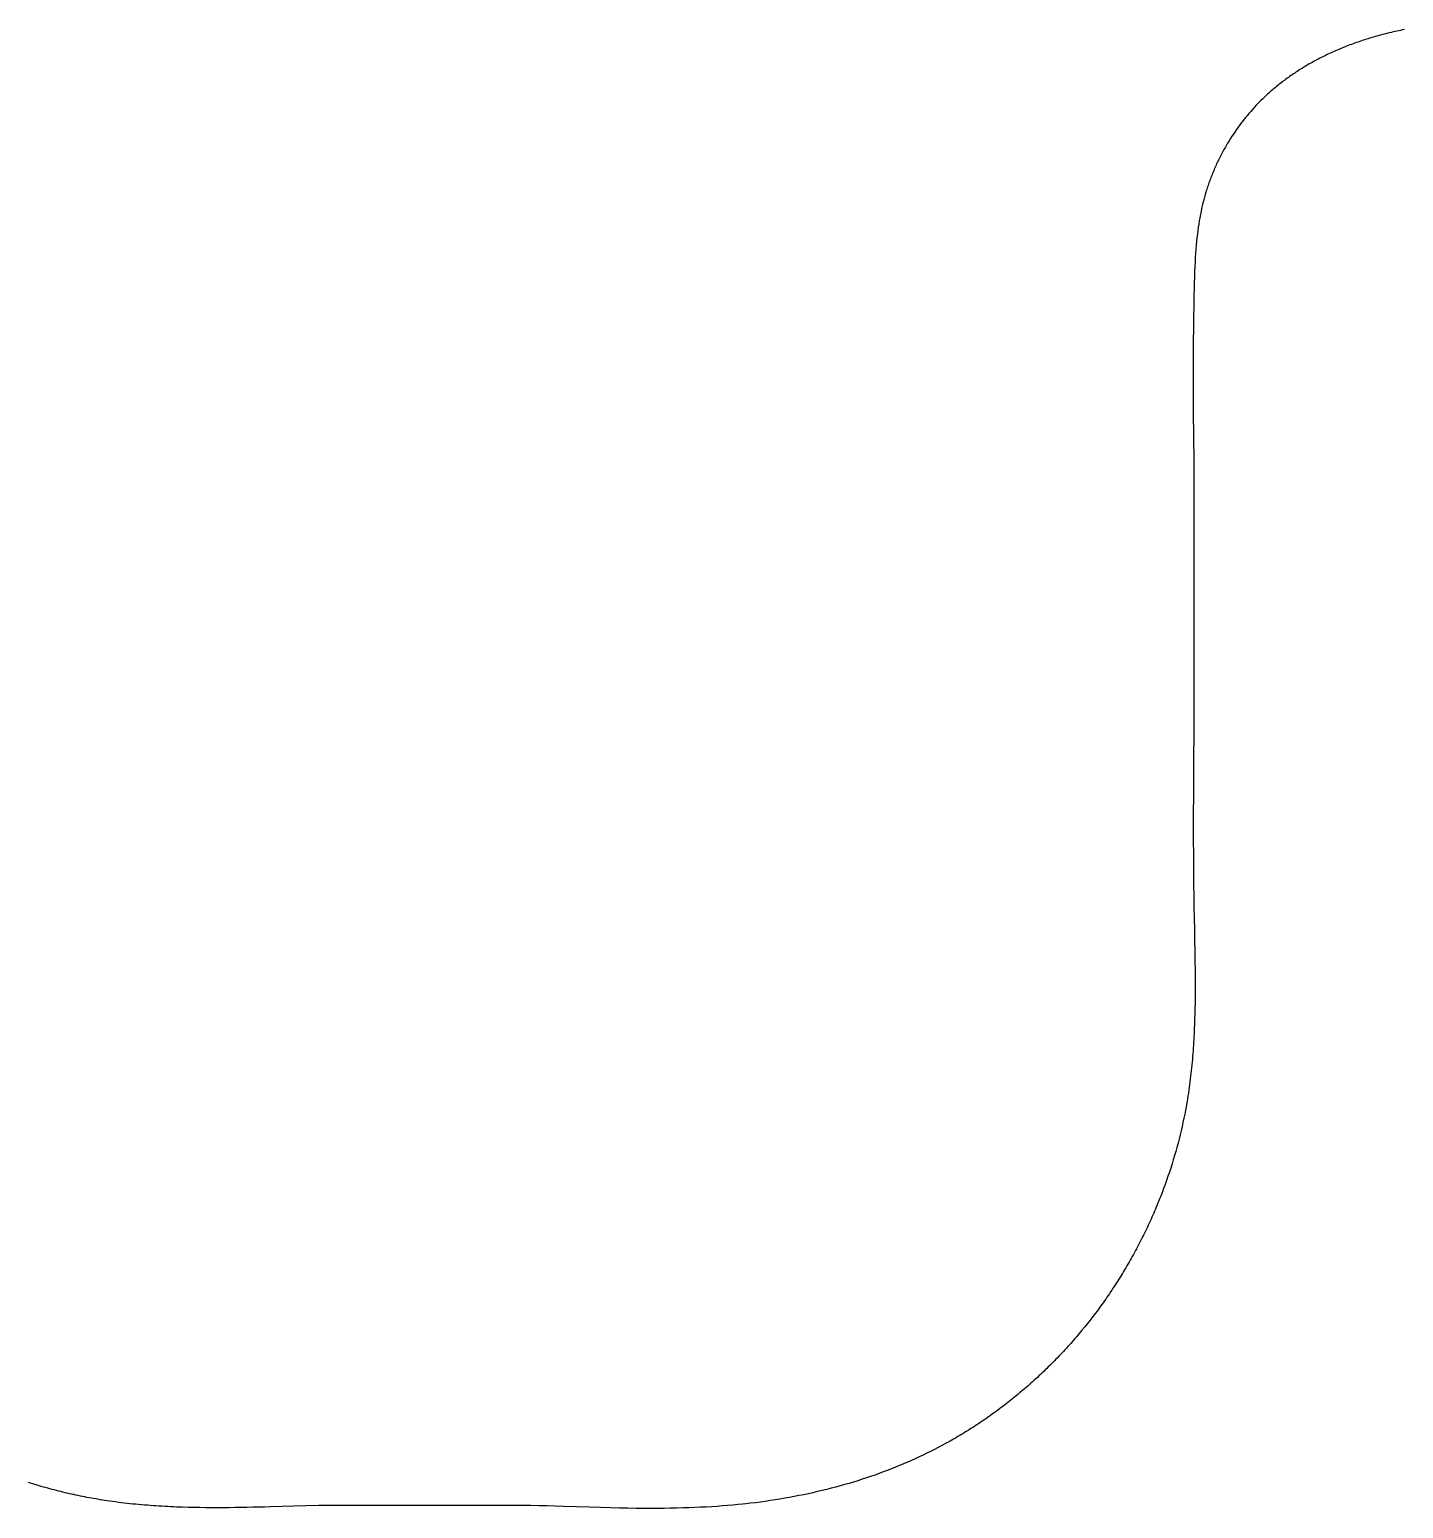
# Model space of a CAD drawing. Header units: millimetres. Extents: x -9 to 276, y -90 to 14.
# Drawn here: x 256.003 to 258.833, y 10.938 to 13.984 of the extents above; entities that cross this region are included whole.
import ezdxf

# ---------------------------------------------------------------- set-up
doc = ezdxf.new("R2010")
doc.units = ezdxf.units.MM
doc.layers.add('BLACK', color=7, linetype='CONTINUOUS')

msp = doc.modelspace()

# ---------------------------------------------------------------- linework, layer by layer
at = {"layer": 'BLACK', "linetype": 'Continuous'}
for p, q in [((258.834891, 13.984102), (258.831013, 13.983323)), ((258.725971, 13.953605), (258.722611, 13.952346)), ((258.729339, 13.954845), (258.725971, 13.953605)), ((258.732736, 13.956075), (258.729339, 13.954845)), ((258.736141, 13.957286), (258.732736, 13.956075)), ((258.739574, 13.958486), (258.736141, 13.957286)), ((258.743016, 13.959667), (258.739574, 13.958486)), ((258.746486, 13.960837), (258.743016, 13.959667)), ((258.749964, 13.961988), (258.746486, 13.960837)), ((258.753471, 13.963127), (258.749964, 13.961988)), ((258.756985, 13.964247), (258.753471, 13.963127)), ((258.760528, 13.965356), (258.756985, 13.964247)), ((258.764078, 13.966446), (258.760528, 13.965356)), ((258.767657, 13.967523), (258.764078, 13.966446)), ((258.771242, 13.968581), (258.767657, 13.967523)), ((258.774856, 13.969627), (258.771242, 13.968581)), ((258.778477, 13.970654), (258.774856, 13.969627)), ((258.782126, 13.971667), (258.778477, 13.970654)), ((258.785781, 13.972662), (258.782126, 13.971667)), ((258.789465, 13.973643), (258.785781, 13.972662)), ((258.793154, 13.974606), (258.789465, 13.973643)), ((258.796872, 13.975554), (258.793154, 13.974606)), ((258.800595, 13.976484), (258.796872, 13.975554)), ((258.804346, 13.977399), (258.800595, 13.976484)), ((258.808102, 13.978295), (258.804346, 13.977399)), ((258.811886, 13.979177), (258.808102, 13.978295)), ((258.815675, 13.980039), (258.811886, 13.979177)), ((258.819491, 13.980887), (258.815675, 13.980039)), ((258.823312, 13.981715), (258.819491, 13.980887)), ((258.82716, 13.982529), (258.823312, 13.981715)), ((258.831013, 13.983323), (258.82716, 13.982529)), ((258.656495, 13.922738), (258.65355, 13.921179)), ((258.659451, 13.92428), (258.656495, 13.922738)), ((258.662435, 13.925813), (258.659451, 13.92428)), ((258.665428, 13.927328), (258.662435, 13.925813)), ((258.66845, 13.928835), (258.665428, 13.927328)), ((258.671481, 13.930325), (258.66845, 13.928835)), ((258.67454, 13.931805), (258.671481, 13.930325)), ((258.677609, 13.933269), (258.67454, 13.931805)), ((258.680705, 13.934723), (258.677609, 13.933269)), ((258.683812, 13.936159), (258.680705, 13.934723)), ((258.686946, 13.937586), (258.683812, 13.936159)), ((258.690091, 13.938996), (258.686946, 13.937586)), ((258.693263, 13.940395), (258.690091, 13.938996)), ((258.696445, 13.941778), (258.693263, 13.940395)), ((258.699655, 13.94315), (258.696445, 13.941778)), ((258.702874, 13.944504), (258.699655, 13.94315)), ((258.706121, 13.945849), (258.702874, 13.944504)), ((258.709378, 13.947175), (258.706121, 13.945849)), ((258.712663, 13.948491), (258.709378, 13.947175)), ((258.715957, 13.949789), (258.712663, 13.948491)), ((258.71928, 13.951077), (258.715957, 13.949789)), ((258.722611, 13.952346), (258.71928, 13.951077)), ((258.606411, 13.892817), (258.603802, 13.891037)), ((258.609032, 13.89458), (258.606411, 13.892817)), ((258.611679, 13.896336), (258.609032, 13.89458)), ((258.614337, 13.898075), (258.611679, 13.896336)), ((258.61702, 13.899807), (258.614337, 13.898075)), ((258.619715, 13.901523), (258.61702, 13.899807)), ((258.622435, 13.903231), (258.619715, 13.901523)), ((258.625167, 13.904922), (258.622435, 13.903231)), ((258.627925, 13.906606), (258.625167, 13.904922)), ((258.630694, 13.908273), (258.627925, 13.906606)), ((258.633489, 13.909932), (258.630694, 13.908273)), ((258.636296, 13.911574), (258.633489, 13.909932)), ((258.639128, 13.913209), (258.636296, 13.911574)), ((258.641972, 13.914826), (258.639128, 13.913209)), ((258.644842, 13.916436), (258.641972, 13.914826)), ((258.647723, 13.918028), (258.644842, 13.916436)), ((258.650631, 13.919612), (258.647723, 13.918028)), ((258.65355, 13.921179), (258.650631, 13.919612)), ((258.566895, 13.862987), (258.564576, 13.861023)), ((258.569227, 13.864935), (258.566895, 13.862987)), ((258.571582, 13.866876), (258.569227, 13.864935)), ((258.57395, 13.868801), (258.571582, 13.866876)), ((258.576341, 13.87072), (258.57395, 13.868801)), ((258.578744, 13.872622), (258.576341, 13.87072)), ((258.581171, 13.874518), (258.578744, 13.872622)), ((258.583611, 13.876398), (258.581171, 13.874518)), ((258.586074, 13.87827), (258.583611, 13.876398)), ((258.588549, 13.880127), (258.586074, 13.87827)), ((258.591049, 13.881977), (258.588549, 13.880127)), ((258.59356, 13.88381), (258.591049, 13.881977)), ((258.596096, 13.885637), (258.59356, 13.88381)), ((258.598644, 13.887447), (258.596096, 13.885637)), ((258.601217, 13.88925), (258.598644, 13.887447)), ((258.603802, 13.891037), (258.601217, 13.88925)), ((258.533986, 13.832387), (258.531934, 13.83026)), ((258.53606, 13.834507), (258.533986, 13.832387)), ((258.538147, 13.836611), (258.53606, 13.834507)), ((258.540256, 13.838709), (258.538147, 13.836611)), ((258.542377, 13.840791), (258.540256, 13.838709)), ((258.544521, 13.842867), (258.542377, 13.840791)), ((258.546677, 13.844927), (258.544521, 13.842867)), ((258.548855, 13.84698), (258.546677, 13.844927)), ((258.551046, 13.849018), (258.548855, 13.84698)), ((258.553259, 13.851049), (258.551046, 13.849018)), ((258.555485, 13.853065), (258.553259, 13.851049)), ((258.557734, 13.855073), (258.555485, 13.853065)), ((258.559995, 13.857066), (258.557734, 13.855073)), ((258.562279, 13.859053), (258.559995, 13.857066)), ((258.564576, 13.861023), (258.562279, 13.859053)), ((258.507096, 13.802004), (258.503373, 13.797321)), ((258.510871, 13.806624), (258.507096, 13.802004)), ((258.514697, 13.811179), (258.510871, 13.806624)), ((258.51857, 13.815667), (258.514697, 13.811179)), ((258.522491, 13.820088), (258.51857, 13.815667)), ((258.526456, 13.824439), (258.522491, 13.820088)), ((258.529894, 13.828118), (258.526456, 13.824439)), ((258.531934, 13.83026), (258.529894, 13.828118)), ((258.485589, 13.773025), (258.482211, 13.768002)), ((258.489029, 13.777995), (258.485589, 13.773025)), ((258.492529, 13.782912), (258.489029, 13.777995)), ((258.496087, 13.787774), (258.492529, 13.782912)), ((258.499702, 13.792577), (258.496087, 13.787774)), ((258.503373, 13.797321), (258.499702, 13.792577)), ((258.466292, 13.742187), (258.464794, 13.739548)), ((258.467808, 13.744817), (258.466292, 13.742187)), ((258.469341, 13.747437), (258.467808, 13.744817)), ((258.470891, 13.750046), (258.469341, 13.747437)), ((258.472459, 13.752645), (258.470891, 13.750046)), ((258.474043, 13.755233), (258.472459, 13.752645)), ((258.475644, 13.75781), (258.474043, 13.755233)), ((258.478895, 13.76293), (258.475644, 13.75781)), ((258.482211, 13.768002), (258.478895, 13.76293)), ((258.449508, 13.709953), (258.448231, 13.70722)), ((258.450805, 13.712681), (258.449508, 13.709953)), ((258.45212, 13.715402), (258.450805, 13.712681)), ((258.453454, 13.718117), (258.45212, 13.715402)), ((258.454807, 13.720823), (258.453454, 13.718117)), ((258.456179, 13.723523), (258.454807, 13.720823)), ((258.457569, 13.726214), (258.456179, 13.723523)), ((258.458978, 13.728899), (258.457569, 13.726214)), ((258.460405, 13.731574), (258.458978, 13.728899)), ((258.46185, 13.734241), (258.460405, 13.731574)), ((258.463313, 13.736899), (258.46185, 13.734241)), ((258.464794, 13.739548), (258.463313, 13.736899)), ((258.436537, 13.679594), (258.435477, 13.676808)), ((258.437616, 13.682374), (258.436537, 13.679594)), ((258.438717, 13.685154), (258.437616, 13.682374)), ((258.439836, 13.687927), (258.438717, 13.685154)), ((258.440977, 13.690699), (258.439836, 13.687927)), ((258.442136, 13.693463), (258.440977, 13.690699)), ((258.443316, 13.696226), (258.442136, 13.693463)), ((258.444515, 13.698981), (258.443316, 13.696226)), ((258.445735, 13.701734), (258.444515, 13.698981)), ((258.446973, 13.704479), (258.445735, 13.701734)), ((258.448231, 13.70722), (258.446973, 13.704479)), ((258.426008, 13.648837), (258.424654, 13.644245)), ((258.426862, 13.651642), (258.426008, 13.648837)), ((258.427736, 13.654442), (258.426862, 13.651642)), ((258.428632, 13.657246), (258.427736, 13.654442)), ((258.429548, 13.660044), (258.428632, 13.657246)), ((258.430485, 13.662845), (258.429548, 13.660044)), ((258.431442, 13.66564), (258.430485, 13.662845)), ((258.432421, 13.668437), (258.431442, 13.66564)), ((258.433419, 13.671229), (258.432421, 13.668437)), ((258.434438, 13.674021), (258.433419, 13.671229)), ((258.435477, 13.676808), (258.434438, 13.674021)), ((258.418689, 13.621267), (258.41734, 13.615275)), ((258.420094, 13.627154), (258.418689, 13.621267)), ((258.421557, 13.632943), (258.420094, 13.627154)), ((258.423077, 13.638638), (258.421557, 13.632943)), ((258.424654, 13.644245), (258.423077, 13.638638)), ((258.412507, 13.590129), (258.411438, 13.583507)), ((258.413632, 13.596608), (258.412507, 13.590129)), ((258.414812, 13.602953), (258.413632, 13.596608)), ((258.416048, 13.609173), (258.414812, 13.602953)), ((258.41734, 13.615275), (258.416048, 13.609173)), ((258.408562, 13.562659), (258.407712, 13.555333)), ((258.409466, 13.569785), (258.408562, 13.562659)), ((258.410425, 13.57673), (258.409466, 13.569785)), ((258.411438, 13.583507), (258.410425, 13.57673)), ((258.405485, 13.531934), (258.404848, 13.523558)), ((258.406174, 13.539998), (258.405485, 13.531934)), ((258.406916, 13.547788), (258.406174, 13.539998)), ((258.407712, 13.555333), (258.406916, 13.547788)), ((258.403726, 13.505665), (258.403238, 13.495999)), ((258.404262, 13.514823), (258.403726, 13.505665)), ((258.404848, 13.523558), (258.404262, 13.514823)), ((258.402396, 13.474588), (258.402031, 13.462343)), ((258.402796, 13.485702), (258.402396, 13.474588)), ((258.403238, 13.495999), (258.402796, 13.485702)), ((258.40146, 13.43753), (258.401051, 13.415132)), ((258.401688, 13.448359), (258.40146, 13.43753)), ((258.402031, 13.462343), (258.401688, 13.448359)), ((258.401051, 13.415132), (258.400707, 13.391979)), ((258.400707, 13.391979), (258.400428, 13.367959)), ((258.400428, 13.367959), (258.400216, 13.342925)), ((258.400072, 13.316683), (258.399998, 13.288965)), ((258.400216, 13.342925), (258.400072, 13.316683)), ((258.399998, 13.288965), (258.399995, 13.25938)), ((258.399995, 13.25938), (258.400069, 13.227311)), ((258.400069, 13.227311), (258.400227, 13.191686)), ((258.400227, 13.191686), (258.400483, 13.150266)), ((258.400483, 13.150266), (258.400927, 13.090495)), ((258.400927, 13.090495), (258.401205, 13.053983)), ((258.401205, 13.053983), (258.40146, 13.01747)), ((258.40146, 13.01747), (258.40146, 12.597409)), ((258.40146, 12.597409), (258.401032, 12.531004)), ((258.401032, 12.531004), (258.400739, 12.486794)), ((258.400739, 12.486794), (258.40048, 12.442584)), ((258.40048, 12.442584), (258.400373, 12.42048)), ((258.400373, 12.42048), (258.400287, 12.398376)), ((258.400225, 12.376271), (258.400192, 12.354168)), ((258.400287, 12.398376), (258.400225, 12.376271)), ((258.400192, 12.354168), (258.400192, 12.332064)), ((258.400192, 12.332064), (258.400229, 12.309961)), ((258.400229, 12.309961), (258.400308, 12.287858)), ((258.400308, 12.287858), (258.400431, 12.265755)), ((258.400431, 12.265755), (258.400604, 12.243653)), ((258.400604, 12.243653), (258.40083, 12.221551)), ((258.40083, 12.221551), (258.401114, 12.19945)), ((258.401114, 12.19945), (258.40146, 12.177349)), ((258.40146, 12.177349), (258.401909, 12.152981)), ((258.401909, 12.152981), (258.402335, 12.131635)), ((258.402335, 12.131635), (258.402801, 12.108246)), ((258.402801, 12.108246), (258.403229, 12.08486)), ((258.403229, 12.08486), (258.403416, 12.073168)), ((258.403416, 12.073168), (258.403581, 12.061477)), ((258.403581, 12.061477), (258.403717, 12.049788)), ((258.403717, 12.049788), (258.40382, 12.0381)), ((258.40382, 12.0381), (258.403885, 12.026413)), ((258.403908, 12.014728), (258.403883, 12.003044)), ((258.403885, 12.026413), (258.403908, 12.014728)), ((258.403674, 11.979683), (258.403479, 11.968004)), ((258.403807, 11.991363), (258.403674, 11.979683)), ((258.403883, 12.003044), (258.403807, 11.991363)), ((258.402887, 11.944654), (258.402481, 11.932983)), ((258.403219, 11.956328), (258.402887, 11.944654)), ((258.403479, 11.968004), (258.403219, 11.956328)), ((258.401719, 11.91548), (258.401422, 11.909646)), ((258.401994, 11.921313), (258.401719, 11.91548)), ((258.402248, 11.927148), (258.401994, 11.921313)), ((258.402481, 11.932983), (258.402248, 11.927148)), ((258.400004, 11.88632), (258.399589, 11.880491)), ((258.400394, 11.892151), (258.400004, 11.88632)), ((258.40076, 11.897982), (258.400394, 11.892151)), ((258.401103, 11.903814), (258.40076, 11.897982)), ((258.401422, 11.909646), (258.401103, 11.903814)), ((258.397123, 11.851353), (258.396547, 11.845527)), ((258.39767, 11.857179), (258.397123, 11.851353)), ((258.39819, 11.863006), (258.39767, 11.857179)), ((258.398683, 11.868833), (258.39819, 11.863006)), ((258.399149, 11.874662), (258.398683, 11.868833)), ((258.399589, 11.880491), (258.399149, 11.874662)), ((258.393949, 11.822234), (258.393222, 11.816413)), ((258.394644, 11.828056), (258.393949, 11.822234)), ((258.395308, 11.833879), (258.394644, 11.828056)), ((258.395942, 11.839703), (258.395308, 11.833879)), ((258.396547, 11.845527), (258.395942, 11.839703)), ((258.389993, 11.793136), (258.389101, 11.787319)), ((258.39085, 11.798954), (258.389993, 11.793136)), ((258.391673, 11.804773), (258.39085, 11.798954)), ((258.392464, 11.810592), (258.391673, 11.804773)), ((258.393222, 11.816413), (258.392464, 11.810592)), ((258.385181, 11.764061), (258.38411, 11.758249)), ((258.386216, 11.769874), (258.385181, 11.764061)), ((258.387213, 11.775688), (258.386216, 11.769874)), ((258.388175, 11.781503), (258.387213, 11.775688)), ((258.389101, 11.787319), (258.388175, 11.781503)), ((258.378948, 11.732686), (258.377061, 11.724149)), ((258.380752, 11.741216), (258.378948, 11.732686)), ((258.382473, 11.749737), (258.380752, 11.741216)), ((258.38411, 11.758249), (258.382473, 11.749737)), ((258.373038, 11.707062), (258.370901, 11.698514)), ((258.375091, 11.715608), (258.373038, 11.707062)), ((258.377061, 11.724149), (258.375091, 11.715608)), ((258.363998, 11.672871), (258.361533, 11.664329)), ((258.366382, 11.681417), (258.363998, 11.672871)), ((258.368683, 11.689965), (258.366382, 11.681417)), ((258.370901, 11.698514), (258.368683, 11.689965)), ((258.353648, 11.638743), (258.350857, 11.630233)), ((258.356357, 11.647264), (258.353648, 11.638743)), ((258.358986, 11.655793), (258.356357, 11.647264)), ((258.361533, 11.664329), (258.358986, 11.655793)), ((258.345036, 11.613249), (258.342006, 11.604779)), ((258.347987, 11.621734), (258.345036, 11.613249)), ((258.350857, 11.630233), (258.347987, 11.621734)), ((258.332444, 11.579475), (258.330782, 11.575275)), ((258.335709, 11.58789), (258.332444, 11.579475)), ((258.338897, 11.596326), (258.335709, 11.58789)), ((258.342006, 11.604779), (258.338897, 11.596326)), ((258.320407, 11.550199), (258.318611, 11.546042)), ((258.322183, 11.554363), (258.320407, 11.550199)), ((258.323941, 11.558533), (258.322183, 11.554363)), ((258.32568, 11.562709), (258.323941, 11.558533)), ((258.3274, 11.566892), (258.32568, 11.562709)), ((258.3291, 11.571081), (258.3274, 11.566892)), ((258.330782, 11.575275), (258.3291, 11.571081)), ((258.305518, 11.517147), (258.303574, 11.513051)), ((258.307444, 11.521252), (258.305518, 11.517147)), ((258.309352, 11.525365), (258.307444, 11.521252)), ((258.31124, 11.529485), (258.309352, 11.525365)), ((258.313111, 11.533613), (258.31124, 11.529485)), ((258.314963, 11.537749), (258.313111, 11.533613)), ((258.316796, 11.541892), (258.314963, 11.537749)), ((258.318611, 11.546042), (258.316796, 11.541892)), ((258.291532, 11.488655), (258.289463, 11.484622)), ((258.293584, 11.492699), (258.291532, 11.488655)), ((258.295618, 11.496751), (258.293584, 11.492699)), ((258.297634, 11.500813), (258.295618, 11.496751)), ((258.299632, 11.504883), (258.297634, 11.500813)), ((258.301612, 11.508963), (258.299632, 11.504883)), ((258.303574, 11.513051), (258.301612, 11.508963)), ((258.274493, 11.456667), (258.272287, 11.452717)), ((258.276684, 11.46063), (258.274493, 11.456667)), ((258.278856, 11.464602), (258.276684, 11.46063)), ((258.281012, 11.468586), (258.278856, 11.464602)), ((258.283151, 11.472579), (258.281012, 11.468586)), ((258.285273, 11.476584), (258.283151, 11.472579)), ((258.287376, 11.480598), (258.285273, 11.476584)), ((258.289463, 11.484622), (258.287376, 11.480598)), ((258.256377, 11.425377), (258.25404, 11.42152)), ((258.258699, 11.429248), (258.256377, 11.425377)), ((258.261004, 11.433129), (258.258699, 11.429248)), ((258.263294, 11.437025), (258.261004, 11.433129)), ((258.265567, 11.440929), (258.263294, 11.437025)), ((258.267824, 11.444848), (258.265567, 11.440929)), ((258.270063, 11.448776), (258.267824, 11.444848)), ((258.272287, 11.452717), (258.270063, 11.448776)), ((258.237235, 11.394867), (258.234774, 11.391113)), ((258.239683, 11.398636), (258.237235, 11.394867)), ((258.242114, 11.402417), (258.239683, 11.398636)), ((258.244531, 11.406213), (258.242114, 11.402417)), ((258.246931, 11.410019), (258.244531, 11.406213)), ((258.249317, 11.413841), (258.246931, 11.410019)), ((258.251685, 11.417673), (258.249317, 11.413841)), ((258.25404, 11.42152), (258.251685, 11.417673)), ((258.217123, 11.365214), (258.214364, 11.36132)), ((258.219689, 11.368873), (258.217123, 11.365214)), ((258.222239, 11.372543), (258.219689, 11.368873)), ((258.224776, 11.37623), (258.222239, 11.372543)), ((258.227297, 11.379929), (258.224776, 11.37623)), ((258.229805, 11.383644), (258.227297, 11.379929)), ((258.232296, 11.38737), (258.229805, 11.383644)), ((258.234774, 11.391113), (258.232296, 11.38737)), ((258.198553, 11.339734), (258.193151, 11.332629)), ((258.20389, 11.346885), (258.198553, 11.339734)), ((258.209161, 11.354081), (258.20389, 11.346885)), ((258.214364, 11.36132), (258.209161, 11.354081)), ((258.170897, 11.304683), (258.165177, 11.29782)), ((258.176555, 11.311596), (258.170897, 11.304683)), ((258.182151, 11.318559), (258.176555, 11.311596)), ((258.187683, 11.32557), (258.182151, 11.318559)), ((258.193151, 11.332629), (258.187683, 11.32557)), ((258.144678, 11.274212), (258.14169, 11.270893)), ((258.147651, 11.277545), (258.144678, 11.274212)), ((258.150609, 11.280891), (258.147651, 11.277545)), ((258.153553, 11.28425), (258.150609, 11.280891)), ((258.156481, 11.287623), (258.153553, 11.28425)), ((258.159395, 11.291009), (258.156481, 11.287623)), ((258.165177, 11.29782), (258.159395, 11.291009)), ((258.114161, 11.241658), (258.111033, 11.238482)), ((258.117275, 11.244848), (258.114161, 11.241658)), ((258.120376, 11.248054), (258.117275, 11.244848)), ((258.123463, 11.251274), (258.120376, 11.248054)), ((258.126536, 11.254509), (258.123463, 11.251274)), ((258.129595, 11.257757), (258.126536, 11.254509)), ((258.132641, 11.26102), (258.129595, 11.257757)), ((258.135671, 11.264297), (258.132641, 11.26102)), ((258.138688, 11.267589), (258.135671, 11.264297)), ((258.14169, 11.270893), (258.138688, 11.267589)), ((258.085535, 11.213617), (258.082291, 11.210579)), ((258.088768, 11.216672), (258.085535, 11.213617)), ((258.091987, 11.219741), (258.088768, 11.216672)), ((258.095194, 11.222827), (258.091987, 11.219741)), ((258.098388, 11.225927), (258.095194, 11.222827)), ((258.101569, 11.229044), (258.098388, 11.225927)), ((258.104737, 11.232174), (258.101569, 11.229044)), ((258.107892, 11.235321), (258.104737, 11.232174)), ((258.111033, 11.238482), (258.107892, 11.235321)), ((258.049178, 11.181077), (258.045802, 11.178217)), ((258.052541, 11.183953), (258.049178, 11.181077)), ((258.055894, 11.186847), (258.052541, 11.183953)), ((258.059235, 11.189756), (258.055894, 11.186847)), ((258.062565, 11.192683), (258.059235, 11.189756)), ((258.065882, 11.195625), (258.062565, 11.192683)), ((258.069188, 11.198584), (258.065882, 11.195625)), ((258.072482, 11.201558), (258.069188, 11.198584)), ((258.075764, 11.20455), (258.072482, 11.201558)), ((258.079033, 11.207556), (258.075764, 11.20455)), ((258.082291, 11.210579), (258.079033, 11.207556)), ((258.011454, 11.150554), (258.007964, 11.147883)), ((258.014937, 11.153243), (258.011454, 11.150554)), ((258.018408, 11.155948), (258.014937, 11.153243)), ((258.02187, 11.158672), (258.018408, 11.155948)), ((258.02532, 11.161412), (258.02187, 11.158672)), ((258.028761, 11.164171), (258.02532, 11.161412)), ((258.032191, 11.166946), (258.028761, 11.164171)), ((258.035611, 11.169739), (258.032191, 11.166946)), ((258.039018, 11.172547), (258.035611, 11.169739)), ((258.042416, 11.175374), (258.039018, 11.172547)), ((258.045802, 11.178217), (258.042416, 11.175374)), ((257.972522, 11.122154), (257.968926, 11.11968)), ((257.976106, 11.124645), (257.972522, 11.122154)), ((257.979684, 11.127156), (257.976106, 11.124645)), ((257.98325, 11.129683), (257.979684, 11.127156)), ((257.98681, 11.13223), (257.98325, 11.129683)), ((257.990358, 11.134793), (257.98681, 11.13223)), ((257.993899, 11.137376), (257.990358, 11.134793)), ((257.997429, 11.139976), (257.993899, 11.137376)), ((258.000951, 11.142594), (257.997429, 11.139976)), ((258.004461, 11.145229), (258.000951, 11.142594)), ((258.007964, 11.147883), (258.004461, 11.145229)), ((257.925155, 11.091449), (257.921458, 11.08922)), ((257.928846, 11.093699), (257.925155, 11.091449)), ((257.932528, 11.095967), (257.928846, 11.093699)), ((257.936205, 11.098255), (257.932528, 11.095967)), ((257.939871, 11.10056), (257.936205, 11.098255)), ((257.943533, 11.102885), (257.939871, 11.10056)), ((257.947184, 11.105228), (257.943533, 11.102885)), ((257.950829, 11.107591), (257.947184, 11.105228)), ((257.954464, 11.109971), (257.950829, 11.107591)), ((257.958094, 11.112372), (257.954464, 11.109971)), ((257.961712, 11.114789), (257.958094, 11.112372)), ((257.965325, 11.117226), (257.961712, 11.114789)), ((257.968926, 11.11968), (257.965325, 11.117226)), ((257.86691, 11.058946), (257.859186, 11.055039)), ((257.874569, 11.06291), (257.86691, 11.058946)), ((257.882163, 11.06693), (257.874569, 11.06291)), ((257.889693, 11.071005), (257.882163, 11.06693)), ((257.895378, 11.074142), (257.889693, 11.071005)), ((257.899125, 11.076239), (257.895378, 11.074142)), ((257.902863, 11.078354), (257.899125, 11.076239)), ((257.906597, 11.080489), (257.902863, 11.078354)), ((257.910321, 11.082642), (257.906597, 11.080489)), ((257.914042, 11.084816), (257.910321, 11.082642)), ((257.917752, 11.087008), (257.914042, 11.084816)), ((257.921458, 11.08922), (257.917752, 11.087008)), ((257.803297, 11.029291), (257.795053, 11.025846)), ((257.811476, 11.032795), (257.803297, 11.029291)), ((257.81959, 11.036357), (257.811476, 11.032795)), ((257.827639, 11.039978), (257.81959, 11.036357)), ((257.835623, 11.043657), (257.827639, 11.039978)), ((257.843542, 11.047394), (257.835623, 11.043657)), ((257.851397, 11.051188), (257.843542, 11.047394)), ((257.859186, 11.055039), (257.851397, 11.051188)), ((257.726783, 11.000463), (257.717962, 10.997568)), ((257.735541, 11.00342), (257.726783, 11.000463)), ((257.744235, 11.00644), (257.735541, 11.00342)), ((257.752866, 11.009522), (257.744235, 11.00644)), ((257.761432, 11.012665), (257.752866, 11.009522)), ((257.769934, 11.01587), (257.761432, 11.012665)), ((257.778372, 11.019135), (257.769934, 11.01587)), ((257.786745, 11.02246), (257.778372, 11.019135)), ((257.795053, 11.025846), (257.786745, 11.02246)), ((256.005448, 10.989433), (256.001071, 10.990806)), ((256.009831, 10.98808), (256.005448, 10.989433)), ((256.014223, 10.986744), (256.009831, 10.98808)), ((256.018621, 10.985428), (256.014223, 10.986744)), ((256.023027, 10.984131), (256.018621, 10.985428)), ((256.027439, 10.982852), (256.023027, 10.984131)), ((256.031859, 10.981592), (256.027439, 10.982852)), ((256.036284, 10.980351), (256.031859, 10.981592)), ((256.040717, 10.979129), (256.036284, 10.980351)), ((256.045155, 10.977927), (256.040717, 10.979129)), ((256.0496, 10.976742), (256.045155, 10.977927)), ((256.054051, 10.975578), (256.0496, 10.976742)), ((256.058508, 10.974432), (256.054051, 10.975578)), ((256.06297, 10.973306), (256.058508, 10.974432)), ((256.067439, 10.972198), (256.06297, 10.973306)), ((256.071913, 10.97111), (256.067439, 10.972198)), ((256.076392, 10.970041), (256.071913, 10.97111)), ((256.080877, 10.968992), (256.076392, 10.970041)), ((256.085367, 10.967962), (256.080877, 10.968992)), ((256.089861, 10.966951), (256.085367, 10.967962)), ((257.607293, 10.967907), (257.597684, 10.965872)), ((257.616845, 10.97001), (257.607293, 10.967907)), ((257.626339, 10.972182), (257.616845, 10.97001)), ((257.635774, 10.974422), (257.626339, 10.972182)), ((257.64515, 10.97673), (257.635774, 10.974422)), ((257.654466, 10.979105), (257.64515, 10.97673)), ((257.663721, 10.981546), (257.654466, 10.979105)), ((257.672916, 10.984054), (257.663721, 10.981546)), ((257.682049, 10.986627), (257.672916, 10.984054)), ((257.691121, 10.989266), (257.682049, 10.986627)), ((257.700131, 10.991969), (257.691121, 10.989266)), ((257.709078, 10.994737), (257.700131, 10.991969)), ((257.717962, 10.997568), (257.709078, 10.994737)), ((256.09436, 10.96596), (256.089861, 10.966951)), ((256.098864, 10.964988), (256.09436, 10.96596)), ((256.103373, 10.964036), (256.098864, 10.964988)), ((256.107885, 10.963103), (256.103373, 10.964036)), ((256.112402, 10.96219), (256.107885, 10.963103)), ((256.116923, 10.961297), (256.112402, 10.96219)), ((256.121448, 10.960423), (256.116923, 10.961297)), ((256.125977, 10.959568), (256.121448, 10.960423)), ((256.130509, 10.958734), (256.125977, 10.959568)), ((256.135045, 10.957919), (256.130509, 10.958734)), ((256.139584, 10.957123), (256.135045, 10.957919)), ((256.144126, 10.956348), (256.139584, 10.957123)), ((256.148672, 10.955592), (256.144126, 10.956348)), ((256.15322, 10.954856), (256.148672, 10.955592)), ((256.157771, 10.95414), (256.15322, 10.954856)), ((256.162324, 10.953444), (256.157771, 10.95414)), ((256.168261, 10.952566), (256.162324, 10.953444)), ((256.174203, 10.951722), (256.168261, 10.952566)), ((256.180148, 10.95091), (256.174203, 10.951722)), ((256.186098, 10.950131), (256.180148, 10.95091)), ((256.192051, 10.949383), (256.186098, 10.950131)), ((256.198009, 10.948666), (256.192051, 10.949383)), ((256.20397, 10.947979), (256.198009, 10.948666)), ((256.209935, 10.947323), (256.20397, 10.947979)), ((256.215903, 10.946696), (256.209935, 10.947323)), ((256.221875, 10.946098), (256.215903, 10.946696)), ((256.22785, 10.945529), (256.221875, 10.946098)), ((256.233829, 10.944987), (256.22785, 10.945529)), ((256.239811, 10.944473), (256.233829, 10.944987)), ((256.245797, 10.943986), (256.239811, 10.944473)), ((256.251786, 10.943525), (256.245797, 10.943986)), ((256.257777, 10.94309), (256.251786, 10.943525)), ((256.263772, 10.94268), (256.257777, 10.94309)), ((256.26977, 10.942295), (256.263772, 10.94268)), ((256.275771, 10.941934), (256.26977, 10.942295)), ((256.281775, 10.941597), (256.275771, 10.941934)), ((256.287781, 10.941283), (256.281775, 10.941597)), ((256.293791, 10.940992), (256.287781, 10.941283)), ((256.299803, 10.940722), (256.293791, 10.940992)), ((256.305817, 10.940475), (256.299803, 10.940722)), ((256.311834, 10.940248), (256.305817, 10.940475)), ((256.317854, 10.940042), (256.311834, 10.940248)), ((256.3299, 10.93969), (256.317854, 10.940042)), ((256.341955, 10.939413), (256.3299, 10.93969)), ((256.354018, 10.939209), (256.341955, 10.939413)), ((256.36609, 10.939071), (256.354018, 10.939209)), ((256.378168, 10.938997), (256.36609, 10.939071)), ((256.390254, 10.938981), (256.378168, 10.938997)), ((256.402346, 10.939021), (256.390254, 10.938981)), ((256.414443, 10.939111), (256.402346, 10.939021)), ((256.426545, 10.939247), (256.414443, 10.939111)), ((256.438653, 10.939426), (256.426545, 10.939247)), ((256.450764, 10.939642), (256.438653, 10.939426)), ((256.462878, 10.939892), (256.450764, 10.939642)), ((256.474996, 10.940172), (256.462878, 10.939892)), ((256.487115, 10.940477), (256.474996, 10.940172)), ((256.499237, 10.940802), (256.487115, 10.940477)), ((256.523483, 10.9415), (256.499237, 10.940802)), ((256.54773, 10.942232), (256.523483, 10.9415)), ((256.572324, 10.942974), (256.54773, 10.942232)), ((256.598232, 10.943717), (256.572324, 10.942974)), ((257.035357, 10.943717), (256.598232, 10.943717)), ((257.052139, 10.94322), (257.035357, 10.943717)), ((257.068925, 10.942693), (257.052139, 10.94322)), ((257.102504, 10.941593), (257.068925, 10.942693)), ((257.129455, 10.940706), (257.102504, 10.941593)), ((257.156557, 10.939854), (257.129455, 10.940706)), ((257.179295, 10.9392), (257.156557, 10.939854)), ((257.199521, 10.938684), (257.179295, 10.9392)), ((257.218052, 10.938281), (257.199521, 10.938684)), ((257.235331, 10.937977), (257.218052, 10.938281)), ((257.251634, 10.937764), (257.235331, 10.937977)), ((257.267146, 10.937635), (257.251634, 10.937764)), ((257.281998, 10.937587), (257.267146, 10.937635)), ((257.296287, 10.937615), (257.281998, 10.937587)), ((257.310089, 10.937719), (257.296287, 10.937615)), ((257.323463, 10.937896), (257.310089, 10.937719)), ((257.336455, 10.938144), (257.323463, 10.937896)), ((257.349106, 10.938463), (257.336455, 10.938144)), ((257.361449, 10.938851), (257.349106, 10.938463)), ((257.373509, 10.939307), (257.361449, 10.938851)), ((257.385312, 10.939832), (257.373509, 10.939307)), ((257.396878, 10.940423), (257.385312, 10.939832)), ((257.408223, 10.941081), (257.396878, 10.940423)), ((257.419365, 10.941805), (257.408223, 10.941081)), ((257.430316, 10.942595), (257.419365, 10.941805)), ((257.44109, 10.943451), (257.430316, 10.942595)), ((257.451696, 10.944371), (257.44109, 10.943451)), ((257.462146, 10.945357), (257.451696, 10.944371)), ((257.472447, 10.946407), (257.462146, 10.945357)), ((257.478188, 10.947027), (257.472447, 10.946407)), ((257.48842, 10.948195), (257.478188, 10.947027)), ((257.498605, 10.949437), (257.48842, 10.948195)), ((257.508744, 10.950754), (257.498605, 10.949437)), ((257.518833, 10.952144), (257.508744, 10.950754)), ((257.528874, 10.953608), (257.518833, 10.952144)), ((257.538863, 10.955145), (257.528874, 10.953608)), ((257.548801, 10.956754), (257.538863, 10.955145)), ((257.558686, 10.958436), (257.548801, 10.956754)), ((257.568518, 10.960189), (257.558686, 10.958436)), ((257.578295, 10.962013), (257.568518, 10.960189)), ((257.588018, 10.963908), (257.578295, 10.962013)), ((257.597684, 10.965872), (257.588018, 10.963908))]:
    msp.add_line(p, q, dxfattribs=at)

doc.saveas('drawing.dxf')
